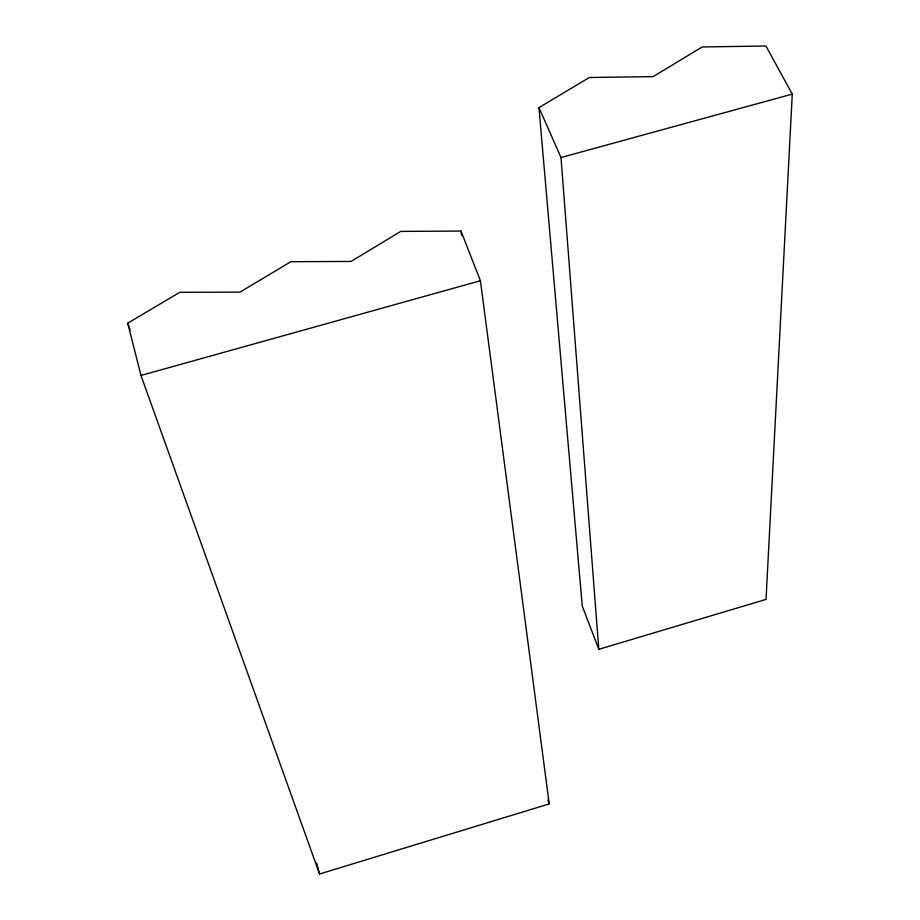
<?xml version="1.0" encoding="UTF-8"?>
<svg xmlns="http://www.w3.org/2000/svg" width="920" height="920" viewBox="0 0 920 920"><rect width="100%" height="100%" fill="white"/><g stroke="black" fill="none" stroke-linecap="round" stroke-linejoin="round"><path stroke-width="1.38" d="M792.269 94.116L766.038 599.403L598.805 649.313L582.245 606.004L538.959 107.617L589.352 77.51L653.073 76.636L702.213 46.966L765.934 46L792.269 94.116L561.004 157.527L598.805 649.313M127.73 323.161L179.791 292.318L239.993 292.135L290.858 261.705L351.084 261.43L400.74 231.414L460.989 231.058L480.412 280.749L549.217 803.907L319.55 874L140.99 375.452L127.73 323.161L130.134 329.923M140.99 375.452L480.412 280.749M538.959 107.617L561.004 157.527M547.848 799.952L549.217 803.907M316.618 863.109L319.55 874M460.989 231.058L461.587 235.324"/></g></svg>
